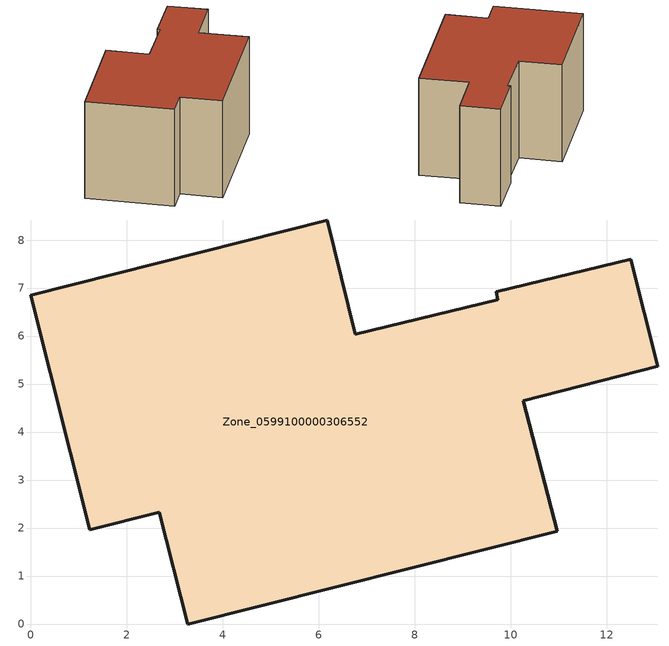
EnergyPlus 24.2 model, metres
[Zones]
Zone_0599100000306552
 floor ground (C_G): 12.51,7.6 13.07,5.37 10.27,4.65 10.97,1.93 3.27,0 2.68,2.33 1.23,1.96 0,6.85 6.18,8.42 6.76,6.04 9.73,6.76 9.7,6.92 z0
 wall outside (C_F): 13.07,5.37 12.51,7.6 9.7,6.92 9.73,6.76 6.76,6.04 6.18,8.42 0,6.85 1.23,1.96 2.68,2.33 3.27,0 10.97,1.93 10.27,4.65 13.07,5.37 z0:5.97
 roof outside (C_R): 9.73,6.76 6.76,6.04 6.18,8.42 0,6.85 1.23,1.96 2.68,2.33 3.27,0 10.97,1.93 10.27,4.65 13.07,5.37 12.51,7.6 9.7,6.92 z5.97
[BUILDING]
Pand.0599100000306552: North Axis=0; Terrain=City; Loads Convergence Tolerance Value=0.04; Temperature Convergence Tolerance Value=0.4; Solar Distribution=FullExterior; Maximum Number of Warmup Days=25; Minimum Number of Warmup Days=1
[Site:Location]
Rotterdam.The.Hague.AP_ZH_NLD Design_Conditions: Latitude=51.96; Longitude=4.45; Time Zone=1; Elevation=-4.5
[SITE:GROUNDTEMPERATURE:BUILDINGSURFACE]
18, 18, 18, 18, 18, 18, 18, 18, 18, 18, 18, 18
[MATERIAL] Thermal Absorptance=0.9; Solar Absorptance=0.7; Visible Absorptance=0.7
Name | Roughness | Thickness | Conductivity | Density | Specific Heat
G.TC.1965-1974 | MediumSmooth | 0.15 | 0.882353 | 540 | 1210
F.TC.1965-1974 | Rough | 0.3 | 0.697674 | 1920 | 840
R.TC.1965-1974 | MediumRough | 0.2 | 0.232558 | 1500 | 1000
[CONSTRUCTION]
C_G: G.TC.1965-1974
C_F: F.TC.1965-1974
C_R: R.TC.1965-1974
[ZONE]
Zone_0599100000306552: Type=1; Multiplier=1; Ceiling Height=Autocalculate; Volume=Autocalculate; Floor Area=autocalculate; Part of Total Floor Area=Yes
[ZONEINFILTRATION:DESIGNFLOWRATE]
Infil_Zone_0599100000306552: Zone or ZoneList or Space or SpaceList=Zone_0599100000306552; Schedule=AlwaysOn; Design Flow Rate Calculation Method=Flow/Area; Flow Rate per Floor Area=0.003; Constant Term Coefficient=1; Temperature Term Coefficient=0; Velocity Term Coefficient=0; Velocity Squared Term Coefficient=0
[HVACTEMPLATE:ZONE:IDEALLOADSAIRSYSTEM]
Zone_0599100000306552: Maximum Heating Supply Air Temperature=50; Minimum Cooling Supply Air Temperature=13; Maximum Heating Supply Air Humidity Ratio=0.0156; Minimum Cooling Supply Air Humidity Ratio=0.0077; Heating Limit=NoLimit; Cooling Limit=NoLimit; Dehumidification Control Type=ConstantSensibleHeatRatio; Cooling Sensible Heat Ratio=0.7; Dehumidification Setpoint=60; Humidification Control Type=None; Humidification Setpoint=30; Outdoor Air Method=None; Outdoor Air Flow Rate per Person=0.00944; Outdoor Air Flow Rate per Zone Floor Area=0; Outdoor Air Flow Rate per Zone=0; Demand Controlled Ventilation Type=None; Outdoor Air Economizer Type=NoEconomizer; Heat Recovery Type=None; Sensible Heat Recovery Effectiveness=0.7; Latent Heat Recovery Effectiveness=0.65
[ZONECONTROL:THERMOSTAT]
ThermostatControl_Zone_0599100000306552: Zone or ZoneList=Zone_0599100000306552; Control Type Schedule=DualSetpointControlType; Control 1=Thermostat_Zone_0599100000306552; Temperature Difference Between Cutout And Setpoint=0
[THERMOSTATSETPOINT:DUALSETPOINT]
Thermostat_Zone_0599100000306552: Heating Setpoint Temperature Schedule=HeatingSetpoint_Zone_0599100000306552; Cooling Setpoint Temperature Schedule=CoolingSetpoint_Zone_0599100000306552
[SCHEDULE:COMPACT]
HeatingSetpoint_Zone_0599100000306552: Through: 12/31, For: AllDays, Until: 24:00, 21
CoolingSetpoint_Zone_0599100000306552: Through: 12/31, For: AllDays, Until: 24:00, 24
DualSetpointControlType: Through: 12/31, For: AllDays, Until: 24:00, 4
AlwaysOn: Through: 12/31, For: AllDays, Until: 24:00, 1
